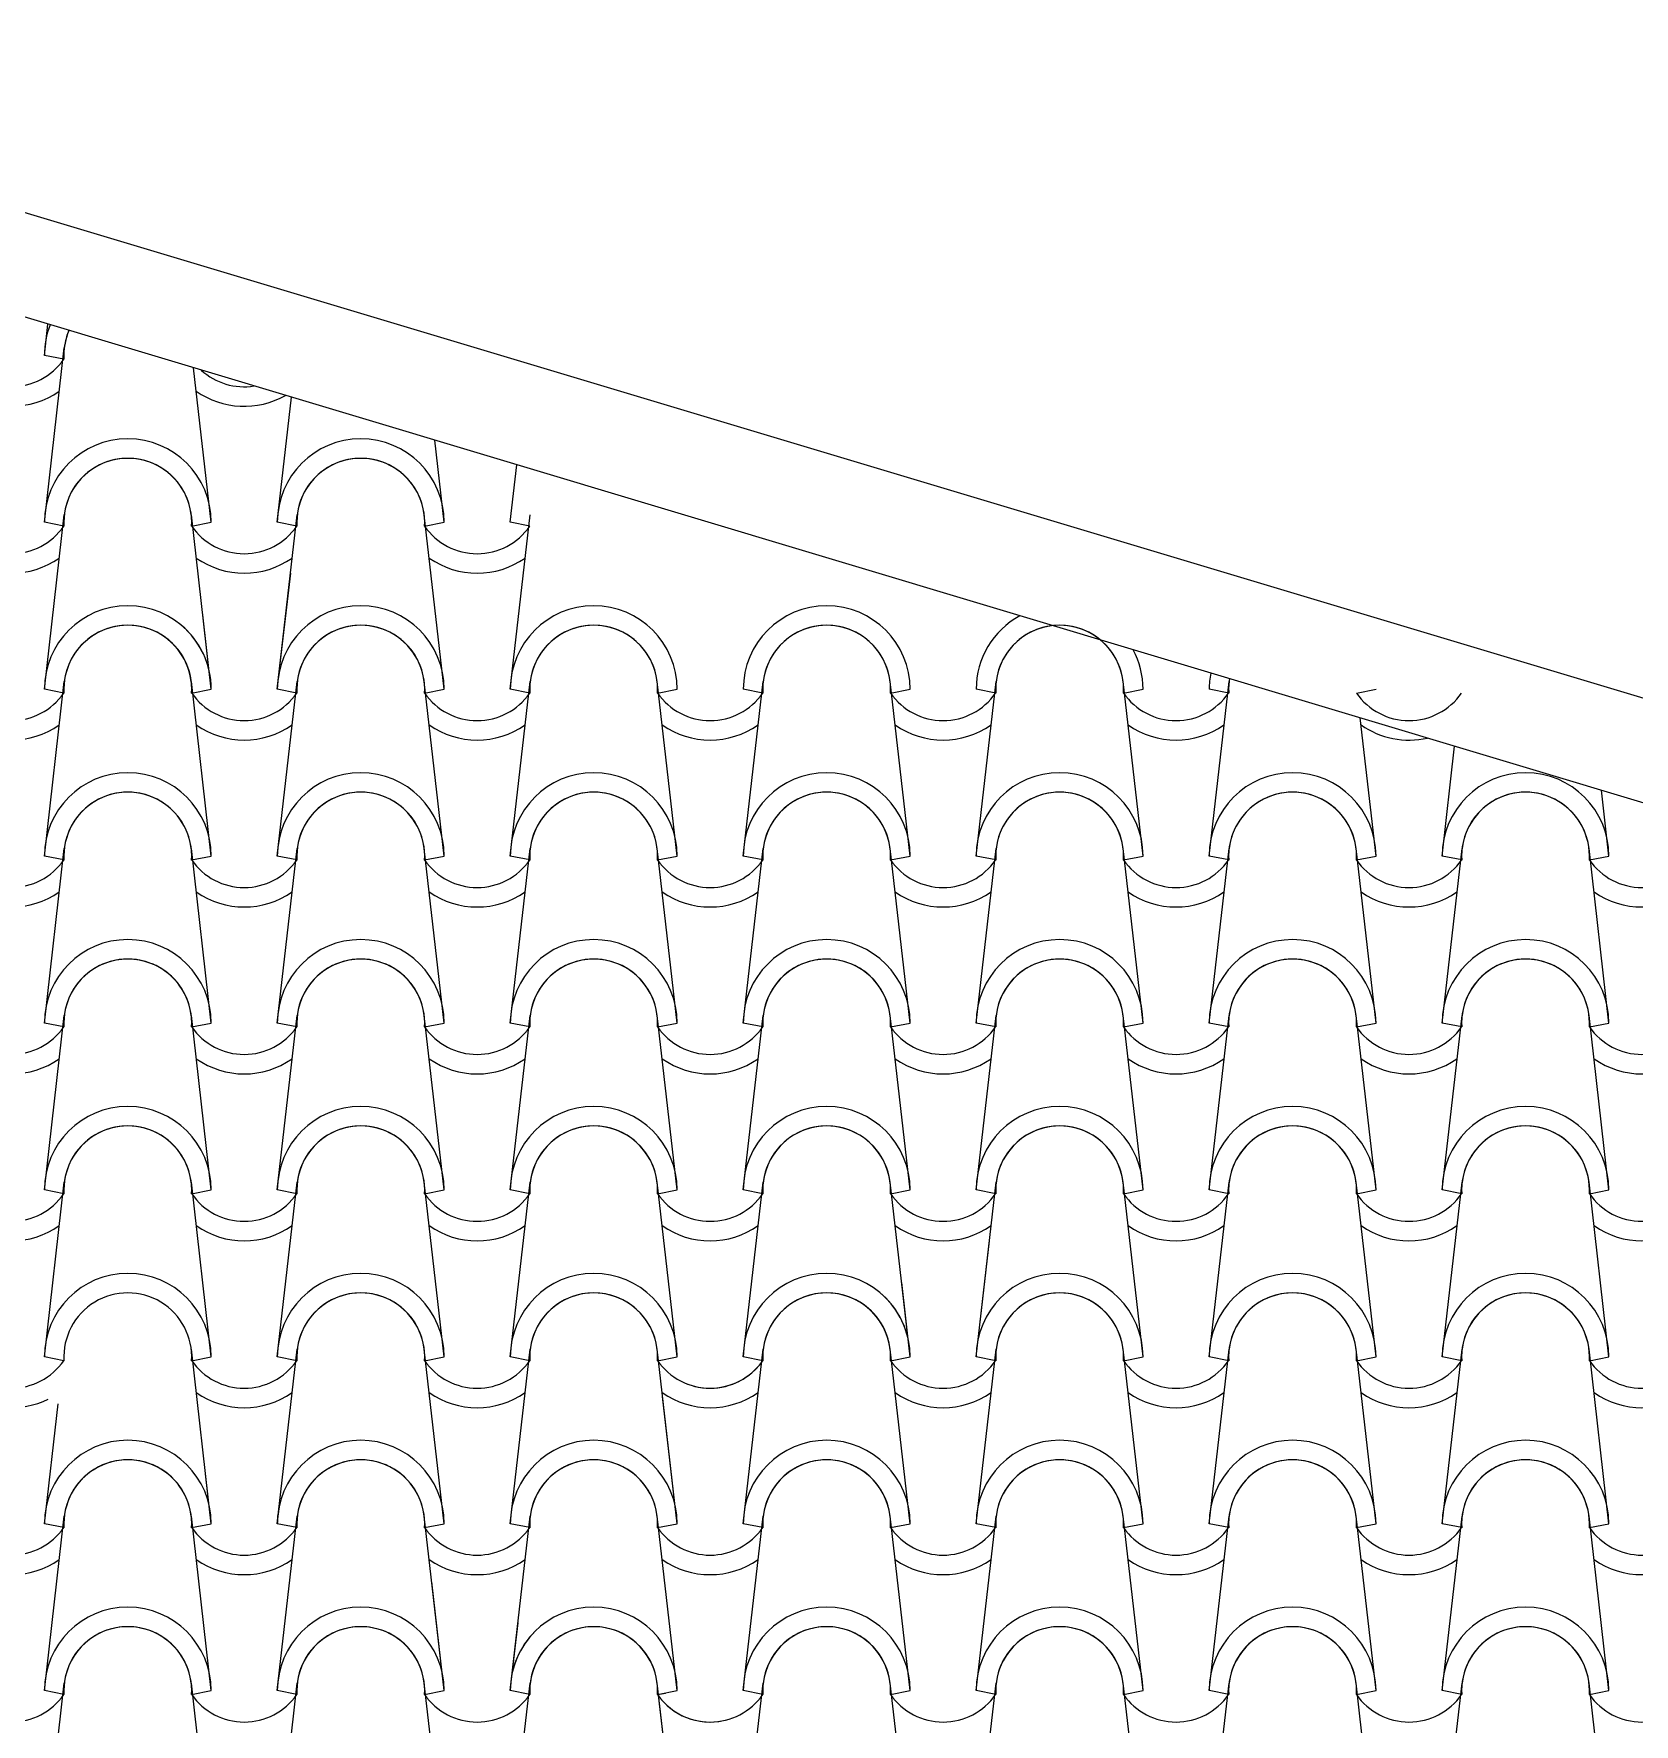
# Model space of a CAD drawing. Header units: millimetres. Extents: x -255 to 41745, y 236 to 29936.
# Drawn here: x 32298 to 33497, y 12735 to 14001 of the extents above; entities that cross this region are included whole.
import ezdxf

# ---------------------------------------------------------------- set-up
doc = ezdxf.new("R2010")
doc.units = ezdxf.units.MM
doc.layers.add('1', color=1, linetype='Continuous')
doc.layers.add('CALIDADES', color=7, linetype='Continuous')

# ---------------------------------------------------------------- blocks, each defined once
blk = doc.blocks.new('PP')
at = {"layer": '1'}
for p, q in [((461, -162.5), (463.7, -139.1)), ((461, -287.5), (475.9, -156.8)), ((475.7, -165.4), (461, -162.5)), ((475.7, -165.4), (461, -162.5)), ((586, -287.5), (572.8, -171.8)), ((635.5, -287.5), (646.2, -193.9)), ((760.5, -287.5), (753.5, -226)), ((810, -287.5), (814.9, -244.5)), ((461, -412.5), (475.9, -281.8)), ((475.7, -290.4), (461, -287.5)), ((475.7, -290.4), (461, -287.5)), ((586, -412.5), (571.1, -281.8)), ((571.3, -290.4), (586, -287.5)), ((571.3, -290.4), (586, -287.5)), ((635.5, -412.5), (650.4, -281.8)), ((650.2, -290.4), (635.5, -287.5)), ((650.2, -290.4), (635.5, -287.5)), ((760.5, -412.5), (745.6, -281.8)), ((745.8, -290.4), (760.5, -287.5)), ((745.8, -290.4), (760.5, -287.5)), ((810, -412.5), (824.9, -281.8)), ((824.7, -290.4), (810, -287.5)), ((824.7, -290.4), (810, -287.5)), ((635.5, -412.5), (645.5, -325.5)), ((586, -412.5), (579.6, -356.8)), ((461, -537.5), (475.9, -406.8)), ((475.7, -415.4), (461, -412.5)), ((475.7, -415.4), (461, -412.5)), ((586, -537.5), (571.1, -406.8)), ((586, -537.5), (571.1, -406.8)), ((571.3, -415.4), (586, -412.5)), ((571.3, -415.4), (586, -412.5)), ((571.3, -415.4), (586, -412.5)), ((571.3, -415.4), (586, -412.5)), ((635.5, -537.5), (650.4, -406.8)), ((635.5, -537.5), (650.4, -406.8)), ((650.2, -415.4), (635.5, -412.5)), ((650.2, -415.4), (635.5, -412.5)), ((650.2, -415.4), (635.5, -412.5)), ((650.2, -415.4), (635.5, -412.5)), ((760.5, -537.5), (745.6, -406.8)), ((760.5, -537.5), (745.6, -406.8)), ((745.8, -415.4), (760.5, -412.5)), ((745.8, -415.4), (760.5, -412.5)), ((745.8, -415.4), (760.5, -412.5)), ((745.8, -415.4), (760.5, -412.5)), ((810, -537.5), (824.9, -406.8)), ((810, -537.5), (824.9, -406.8)), ((824.7, -415.4), (810, -412.5)), ((824.7, -415.4), (810, -412.5)), ((824.7, -415.4), (810, -412.5)), ((824.7, -415.4), (810, -412.5)), ((935, -537.5), (920.1, -406.8)), ((920.3, -415.4), (935, -412.5)), ((920.3, -415.4), (935, -412.5)), ((984.5, -537.5), (999.4, -406.8)), ((999.2, -415.4), (984.5, -412.5)), ((999.2, -415.4), (984.5, -412.5)), ((1109.5, -537.5), (1094.6, -406.8)), ((1094.8, -415.4), (1109.5, -412.5)), ((1094.8, -415.4), (1109.5, -412.5)), ((1159, -537.5), (1173.9, -406.8)), ((1173.7, -415.4), (1159, -412.5)), ((1173.7, -415.4), (1159, -412.5)), ((1284, -537.5), (1269.1, -406.8)), ((1284, -537.5), (1269.1, -406.8)), ((1284, -537.5), (1269.1, -406.8)), ((1269.4, -415.4), (1284, -412.5)), ((1269.4, -415.4), (1284, -412.5)), ((1269.4, -415.4), (1284, -412.5)), ((1269.4, -415.4), (1284, -412.5)), ((1269.4, -415.4), (1284, -412.5)), ((1269.4, -415.4), (1284, -412.5)), ((1333.5, -537.5), (1348.5, -406.8)), ((1333.5, -537.5), (1348.5, -406.8)), ((1333.5, -537.5), (1348.5, -406.8)), ((1348.2, -415.4), (1333.5, -412.5)), ((1348.2, -415.4), (1333.5, -412.5)), ((1348.2, -415.4), (1333.5, -412.5)), ((1348.2, -415.4), (1333.5, -412.5)), ((1348.2, -415.4), (1333.5, -412.5)), ((1348.2, -415.4), (1333.5, -412.5)), ((1443.9, -415.4), (1458.5, -412.5)), ((1443.9, -415.4), (1458.5, -412.5)), ((1458.5, -537.5), (1446.7, -434)), ((1508, -537.5), (1517.4, -455.2)), ((1633, -537.5), (1627.4, -488.2)), ((461, -662.5), (475.9, -531.8)), ((475.7, -540.4), (461, -537.5)), ((475.7, -540.4), (461, -537.5)), ((586, -662.5), (571.1, -531.8)), ((586, -662.5), (571.1, -531.8)), ((571.3, -540.4), (586, -537.5)), ((571.3, -540.4), (586, -537.5)), ((571.3, -540.4), (586, -537.5)), ((571.3, -540.4), (586, -537.5)), ((635.5, -662.5), (650.4, -531.8)), ((635.5, -662.5), (650.4, -531.8)), ((650.2, -540.4), (635.5, -537.5)), ((650.2, -540.4), (635.5, -537.5)), ((650.2, -540.4), (635.5, -537.5)), ((650.2, -540.4), (635.5, -537.5)), ((760.5, -662.5), (745.6, -531.8)), ((760.5, -662.5), (745.6, -531.8)), ((745.8, -540.4), (760.5, -537.5)), ((745.8, -540.4), (760.5, -537.5)), ((745.8, -540.4), (760.5, -537.5)), ((745.8, -540.4), (760.5, -537.5)), ((810, -662.5), (824.9, -531.8)), ((810, -662.5), (824.9, -531.8)), ((824.7, -540.4), (810, -537.5)), ((824.7, -540.4), (810, -537.5)), ((824.7, -540.4), (810, -537.5)), ((824.7, -540.4), (810, -537.5)), ((935, -662.5), (920.1, -531.8)), ((920.3, -540.4), (935, -537.5)), ((920.3, -540.4), (935, -537.5)), ((984.5, -662.5), (999.4, -531.8)), ((999.2, -540.4), (984.5, -537.5)), ((999.2, -540.4), (984.5, -537.5)), ((1109.5, -662.5), (1094.6, -531.8)), ((1094.8, -540.4), (1109.5, -537.5)), ((1094.8, -540.4), (1109.5, -537.5)), ((1159, -662.5), (1173.9, -531.8)), ((1173.7, -540.4), (1159, -537.5)), ((1173.7, -540.4), (1159, -537.5)), ((1284, -662.5), (1269.1, -531.8)), ((1284, -662.5), (1269.1, -531.8)), ((1284, -662.5), (1269.1, -531.8)), ((1269.4, -540.4), (1284, -537.5)), ((1269.4, -540.4), (1284, -537.5)), ((1269.4, -540.4), (1284, -537.5)), ((1269.4, -540.4), (1284, -537.5)), ((1269.4, -540.4), (1284, -537.5)), ((1269.4, -540.4), (1284, -537.5)), ((1333.5, -662.5), (1348.5, -531.8)), ((1333.5, -662.5), (1348.5, -531.8)), ((1333.5, -662.5), (1348.5, -531.8)), ((1348.2, -540.4), (1333.5, -537.5)), ((1348.2, -540.4), (1333.5, -537.5)), ((1348.2, -540.4), (1333.5, -537.5)), ((1348.2, -540.4), (1333.5, -537.5)), ((1348.2, -540.4), (1333.5, -537.5)), ((1348.2, -540.4), (1333.5, -537.5)), ((1458.5, -662.5), (1443.6, -531.8)), ((1443.9, -540.4), (1458.5, -537.5)), ((1443.9, -540.4), (1458.5, -537.5)), ((1508, -662.5), (1523, -531.8)), ((1522.7, -540.4), (1508, -537.5)), ((1522.7, -540.4), (1508, -537.5)), ((1633, -662.5), (1618.1, -531.8)), ((1618.4, -540.4), (1633, -537.5)), ((1618.4, -540.4), (1633, -537.5)), ((461, -787.5), (475.9, -656.8)), ((586, -787.5), (571.1, -656.8)), ((586, -787.5), (571.1, -656.8)), ((635.5, -787.5), (650.4, -656.8)), ((635.5, -787.5), (650.4, -656.8)), ((760.5, -787.5), (745.6, -656.8)), ((760.5, -787.5), (745.6, -656.8)), ((810, -787.5), (824.9, -656.8)), ((810, -787.5), (824.9, -656.8)), ((935, -787.5), (920.1, -656.8)), ((984.5, -787.5), (999.4, -656.8)), ((1109.5, -787.5), (1094.6, -656.8)), ((1159, -787.5), (1173.9, -656.8)), ((1284, -787.5), (1269.1, -656.8)), ((1284, -787.5), (1269.1, -656.8)), ((1333.5, -787.5), (1348.5, -656.8)), ((1333.5, -787.5), (1348.5, -656.8)), ((1458.5, -787.5), (1443.6, -656.8)), ((1508, -787.5), (1523, -656.8)), ((1633, -787.5), (1618.1, -656.8)), ((475.7, -665.4), (461, -662.5)), ((475.7, -665.4), (461, -662.5)), ((571.3, -665.4), (586, -662.5)), ((571.3, -665.4), (586, -662.5)), ((571.3, -665.4), (586, -662.5)), ((571.3, -665.4), (586, -662.5)), ((650.2, -665.4), (635.5, -662.5)), ((650.2, -665.4), (635.5, -662.5)), ((650.2, -665.4), (635.5, -662.5)), ((650.2, -665.4), (635.5, -662.5)), ((745.8, -665.4), (760.5, -662.5)), ((745.8, -665.4), (760.5, -662.5)), ((745.8, -665.4), (760.5, -662.5)), ((745.8, -665.4), (760.5, -662.5)), ((824.7, -665.4), (810, -662.5)), ((824.7, -665.4), (810, -662.5)), ((824.7, -665.4), (810, -662.5)), ((824.7, -665.4), (810, -662.5)), ((920.3, -665.4), (935, -662.5)), ((920.3, -665.4), (935, -662.5)), ((999.2, -665.4), (984.5, -662.5)), ((999.2, -665.4), (984.5, -662.5)), ((1094.8, -665.4), (1109.5, -662.5)), ((1094.8, -665.4), (1109.5, -662.5)), ((1173.7, -665.4), (1159, -662.5)), ((1173.7, -665.4), (1159, -662.5)), ((1269.4, -665.4), (1284, -662.5)), ((1269.4, -665.4), (1284, -662.5)), ((1269.4, -665.4), (1284, -662.5)), ((1269.4, -665.4), (1284, -662.5)), ((1269.4, -665.4), (1284, -662.5)), ((1269.4, -665.4), (1284, -662.5)), ((1348.2, -665.4), (1333.5, -662.5)), ((1348.2, -665.4), (1333.5, -662.5)), ((1348.2, -665.4), (1333.5, -662.5)), ((1348.2, -665.4), (1333.5, -662.5)), ((1348.2, -665.4), (1333.5, -662.5)), ((1348.2, -665.4), (1333.5, -662.5)), ((1443.9, -665.4), (1458.5, -662.5)), ((1443.9, -665.4), (1458.5, -662.5)), ((1522.7, -665.4), (1508, -662.5)), ((1522.7, -665.4), (1508, -662.5)), ((1618.4, -665.4), (1633, -662.5)), ((1618.4, -665.4), (1633, -662.5)), ((461, -912.5), (475.9, -781.8)), ((586, -912.5), (571.1, -781.8)), ((586, -912.5), (571.1, -781.8)), ((635.5, -912.5), (650.4, -781.8)), ((635.5, -912.5), (650.4, -781.8)), ((760.5, -912.5), (745.6, -781.8)), ((760.5, -912.5), (745.6, -781.8)), ((810, -912.5), (824.9, -781.8)), ((810, -912.5), (824.9, -781.8)), ((935, -912.5), (920.1, -781.8)), ((984.5, -912.5), (999.4, -781.8)), ((1109.5, -912.5), (1094.6, -781.8)), ((1159, -912.5), (1173.9, -781.8)), ((1284, -912.5), (1269.1, -781.8)), ((1284, -912.5), (1269.1, -781.8)), ((1333.5, -912.5), (1348.5, -781.8)), ((1333.5, -912.5), (1348.5, -781.8)), ((1458.5, -912.5), (1443.6, -781.8)), ((1508, -912.5), (1523, -781.8)), ((1633, -912.5), (1618.1, -781.8)), ((475.7, -790.4), (461, -787.5)), ((475.7, -790.4), (461, -787.5)), ((571.3, -790.4), (586, -787.5)), ((571.3, -790.4), (586, -787.5)), ((571.3, -790.4), (586, -787.5)), ((571.3, -790.4), (586, -787.5)), ((650.2, -790.4), (635.5, -787.5)), ((650.2, -790.4), (635.5, -787.5)), ((650.2, -790.4), (635.5, -787.5)), ((650.2, -790.4), (635.5, -787.5)), ((745.8, -790.4), (760.5, -787.5)), ((745.8, -790.4), (760.5, -787.5)), ((745.8, -790.4), (760.5, -787.5)), ((745.8, -790.4), (760.5, -787.5)), ((824.7, -790.4), (810, -787.5)), ((824.7, -790.4), (810, -787.5)), ((824.7, -790.4), (810, -787.5)), ((824.7, -790.4), (810, -787.5)), ((920.3, -790.4), (935, -787.5)), ((920.3, -790.4), (935, -787.5)), ((999.2, -790.4), (984.5, -787.5)), ((999.2, -790.4), (984.5, -787.5)), ((1094.8, -790.4), (1109.5, -787.5)), ((1094.8, -790.4), (1109.5, -787.5)), ((1173.7, -790.4), (1159, -787.5)), ((1173.7, -790.4), (1159, -787.5)), ((1269.4, -790.4), (1284, -787.5)), ((1269.4, -790.4), (1284, -787.5)), ((1269.4, -790.4), (1284, -787.5)), ((1269.4, -790.4), (1284, -787.5)), ((1348.2, -790.4), (1333.5, -787.5)), ((1348.2, -790.4), (1333.5, -787.5)), ((1348.2, -790.4), (1333.5, -787.5)), ((1348.2, -790.4), (1333.5, -787.5)), ((1443.9, -790.4), (1458.5, -787.5)), ((1443.9, -790.4), (1458.5, -787.5)), ((1522.7, -790.4), (1508, -787.5)), ((1522.7, -790.4), (1508, -787.5)), ((1618.4, -790.4), (1633, -787.5)), ((1618.4, -790.4), (1633, -787.5)), ((1159, -912.5), (1169, -825.5)), ((1109.5, -912.5), (1103.2, -856.8)), ((586, -1037.5), (571.1, -906.8)), ((635.5, -1037.5), (650.4, -906.8)), ((760.5, -1037.5), (745.6, -906.8)), ((810, -1037.5), (824.9, -906.8)), ((935, -1037.5), (920.1, -906.8)), ((984.5, -1037.5), (999.4, -906.8)), ((984.5, -1037.5), (999.4, -906.8)), ((1109.5, -1037.5), (1094.6, -906.8)), ((1109.5, -1037.5), (1094.6, -906.8)), ((1159, -1037.5), (1173.9, -906.8)), ((1159, -1037.5), (1173.9, -906.8)), ((1284, -1037.5), (1269.1, -906.8)), ((1284, -1037.5), (1269.1, -906.8)), ((1333.5, -1037.5), (1348.5, -906.8)), ((1333.5, -1037.5), (1348.5, -906.8)), ((1458.5, -1037.5), (1443.6, -906.8)), ((1508, -1037.5), (1523, -906.8)), ((1633, -1037.5), (1618.1, -906.8)), ((475.7, -915.4), (461, -912.5)), ((571.3, -915.4), (586, -912.5)), ((571.3, -915.4), (586, -912.5)), ((571.3, -915.4), (586, -912.5)), ((650.2, -915.4), (635.5, -912.5)), ((650.2, -915.4), (635.5, -912.5)), ((650.2, -915.4), (635.5, -912.5)), ((745.8, -915.4), (760.5, -912.5)), ((745.8, -915.4), (760.5, -912.5)), ((745.8, -915.4), (760.5, -912.5)), ((824.7, -915.4), (810, -912.5)), ((824.7, -915.4), (810, -912.5)), ((824.7, -915.4), (810, -912.5)), ((920.3, -915.4), (935, -912.5)), ((920.3, -915.4), (935, -912.5)), ((999.2, -915.4), (984.5, -912.5)), ((999.2, -915.4), (984.5, -912.5)), ((1094.8, -915.4), (1109.5, -912.5)), ((1094.8, -915.4), (1109.5, -912.5)), ((1094.8, -915.4), (1109.5, -912.5)), ((1094.8, -915.4), (1109.5, -912.5)), ((1173.7, -915.4), (1159, -912.5)), ((1173.7, -915.4), (1159, -912.5)), ((1173.7, -915.4), (1159, -912.5)), ((1173.7, -915.4), (1159, -912.5)), ((1269.4, -915.4), (1284, -912.5)), ((1269.4, -915.4), (1284, -912.5)), ((1269.4, -915.4), (1284, -912.5)), ((1269.4, -915.4), (1284, -912.5)), ((1269.4, -915.4), (1284, -912.5)), ((1269.4, -915.4), (1284, -912.5)), ((1348.2, -915.4), (1333.5, -912.5)), ((1348.2, -915.4), (1333.5, -912.5)), ((1348.2, -915.4), (1333.5, -912.5)), ((1348.2, -915.4), (1333.5, -912.5)), ((1348.2, -915.4), (1333.5, -912.5)), ((1348.2, -915.4), (1333.5, -912.5)), ((1443.9, -915.4), (1458.5, -912.5)), ((1443.9, -915.4), (1458.5, -912.5)), ((1443.9, -915.4), (1458.5, -912.5)), ((1443.9, -915.4), (1458.5, -912.5)), ((1522.7, -915.4), (1508, -912.5)), ((1522.7, -915.4), (1508, -912.5)), ((1522.7, -915.4), (1508, -912.5)), ((1522.7, -915.4), (1508, -912.5)), ((1618.4, -915.4), (1633, -912.5)), ((1618.4, -915.4), (1633, -912.5)), ((1618.4, -915.4), (1633, -912.5)), ((1618.4, -915.4), (1633, -912.5)), ((461, -1037.5), (471.3, -947.6)), ((935, -1037.5), (924.1, -942.1)), ((586, -1037.5), (581.8, -1000.2)), ((461, -1162.5), (475.9, -1031.8)), ((475.7, -1040.4), (461, -1037.5)), ((475.7, -1040.4), (461, -1037.5)), ((586, -1162.5), (571.1, -1031.8)), ((586, -1162.5), (571.1, -1031.8)), ((571.3, -1040.4), (586, -1037.5)), ((571.3, -1040.4), (586, -1037.5)), ((571.3, -1040.4), (586, -1037.5)), ((571.3, -1040.4), (586, -1037.5)), ((635.5, -1037.5), (636.8, -1026.4)), ((635.5, -1162.5), (650.4, -1031.8)), ((635.5, -1162.5), (650.4, -1031.8)), ((650.2, -1040.4), (635.5, -1037.5)), ((650.2, -1040.4), (635.5, -1037.5)), ((650.2, -1040.4), (635.5, -1037.5)), ((650.2, -1040.4), (635.5, -1037.5)), ((760.5, -1162.5), (745.6, -1031.8)), ((745.8, -1040.4), (760.5, -1037.5)), ((745.8, -1040.4), (760.5, -1037.5)), ((810, -1162.5), (824.9, -1031.8)), ((824.7, -1040.4), (810, -1037.5)), ((824.7, -1040.4), (810, -1037.5)), ((935, -1162.5), (920.1, -1031.8)), ((935, -1162.5), (920.1, -1031.8)), ((920.3, -1040.4), (935, -1037.5)), ((920.3, -1040.4), (935, -1037.5)), ((920.3, -1040.4), (935, -1037.5)), ((920.3, -1040.4), (935, -1037.5)), ((984.5, -1162.5), (999.4, -1031.8)), ((984.5, -1162.5), (999.4, -1031.8)), ((999.2, -1040.4), (984.5, -1037.5)), ((999.2, -1040.4), (984.5, -1037.5)), ((999.2, -1040.4), (984.5, -1037.5)), ((999.2, -1040.4), (984.5, -1037.5)), ((1109.5, -1162.5), (1094.6, -1031.8)), ((1109.5, -1162.5), (1094.6, -1031.8)), ((1094.8, -1040.4), (1109.5, -1037.5)), ((1094.8, -1040.4), (1109.5, -1037.5)), ((1094.8, -1040.4), (1109.5, -1037.5)), ((1094.8, -1040.4), (1109.5, -1037.5)), ((1159, -1162.5), (1173.9, -1031.8)), ((1159, -1162.5), (1173.9, -1031.8)), ((1173.7, -1040.4), (1159, -1037.5)), ((1173.7, -1040.4), (1159, -1037.5)), ((1173.7, -1040.4), (1159, -1037.5)), ((1173.7, -1040.4), (1159, -1037.5)), ((1284, -1162.5), (1269.1, -1031.8)), ((1284, -1162.5), (1269.1, -1031.8)), ((1269.4, -1040.4), (1284, -1037.5)), ((1269.4, -1040.4), (1284, -1037.5)), ((1269.4, -1040.4), (1284, -1037.5)), ((1269.4, -1040.4), (1284, -1037.5)), ((1333.5, -1162.5), (1348.5, -1031.8)), ((1333.5, -1162.5), (1348.5, -1031.8)), ((1348.2, -1040.4), (1333.5, -1037.5)), ((1348.2, -1040.4), (1333.5, -1037.5)), ((1348.2, -1040.4), (1333.5, -1037.5)), ((1348.2, -1040.4), (1333.5, -1037.5)), ((1458.5, -1162.5), (1443.6, -1031.8)), ((1443.9, -1040.4), (1458.5, -1037.5)), ((1443.9, -1040.4), (1458.5, -1037.5)), ((1508, -1162.5), (1523, -1031.8)), ((1522.7, -1040.4), (1508, -1037.5)), ((1522.7, -1040.4), (1508, -1037.5)), ((1633, -1162.5), (1618.1, -1031.8)), ((1618.4, -1040.4), (1633, -1037.5)), ((1618.4, -1040.4), (1633, -1037.5)), ((760.5, -1162.5), (751.2, -1080.9)), ((810, -1162.5), (815.8, -1111.7)), ((461, -1287.5), (475.9, -1156.8)), ((475.7, -1165.4), (461, -1162.5)), ((475.7, -1165.4), (461, -1162.5)), ((586, -1287.5), (571.1, -1156.8)), ((571.3, -1165.4), (586, -1162.5)), ((571.3, -1165.4), (586, -1162.5)), ((571.3, -1165.4), (586, -1162.5)), ((571.3, -1165.4), (586, -1162.5)), ((635.5, -1287.5), (650.4, -1156.8)), ((650.2, -1165.4), (635.5, -1162.5)), ((650.2, -1165.4), (635.5, -1162.5)), ((650.2, -1165.4), (635.5, -1162.5)), ((650.2, -1165.4), (635.5, -1162.5)), ((760.5, -1287.5), (745.6, -1156.8)), ((745.8, -1165.4), (760.5, -1162.5)), ((745.8, -1165.4), (760.5, -1162.5)), ((745.8, -1165.4), (760.5, -1162.5)), ((745.8, -1165.4), (760.5, -1162.5)), ((810, -1287.5), (824.9, -1156.8)), ((824.7, -1165.4), (810, -1162.5)), ((824.7, -1165.4), (810, -1162.5)), ((824.7, -1165.4), (810, -1162.5)), ((824.7, -1165.4), (810, -1162.5)), ((935, -1287.5), (920.1, -1156.8)), ((920.3, -1165.4), (935, -1162.5)), ((920.3, -1165.4), (935, -1162.5)), ((920.3, -1165.4), (935, -1162.5)), ((920.3, -1165.4), (935, -1162.5)), ((920.3, -1165.4), (926.2, -1164.3)), ((920.3, -1165.4), (926.2, -1164.3)), ((935, -1287.5), (920.6, -1161.6)), ((984.5, -1287.5), (999.4, -1156.8)), ((999.2, -1165.4), (984.5, -1162.5)), ((999.2, -1165.4), (984.5, -1162.5)), ((999.2, -1165.4), (984.5, -1162.5)), ((999.2, -1165.4), (984.5, -1162.5)), ((1109.5, -1287.5), (1094.6, -1156.8)), ((1094.8, -1165.4), (1109.5, -1162.5)), ((1094.8, -1165.4), (1109.5, -1162.5)), ((1094.8, -1165.4), (1109.5, -1162.5)), ((1094.8, -1165.4), (1109.5, -1162.5)), ((1159, -1287.5), (1173.9, -1156.8)), ((1173.7, -1165.4), (1159, -1162.5)), ((1173.7, -1165.4), (1159, -1162.5)), ((1173.7, -1165.4), (1159, -1162.5)), ((1173.7, -1165.4), (1159, -1162.5)), ((1284, -1287.5), (1269.1, -1156.8)), ((1269.4, -1165.4), (1284, -1162.5)), ((1269.4, -1165.4), (1284, -1162.5)), ((1269.4, -1165.4), (1284, -1162.5)), ((1269.4, -1165.4), (1284, -1162.5)), ((1333.5, -1287.5), (1348.5, -1156.8)), ((1348.2, -1165.4), (1333.5, -1162.5)), ((1348.2, -1165.4), (1333.5, -1162.5)), ((1348.2, -1165.4), (1333.5, -1162.5)), ((1348.2, -1165.4), (1333.5, -1162.5)), ((1458.5, -1287.5), (1443.6, -1156.8)), ((1443.9, -1165.4), (1458.5, -1162.5)), ((1443.9, -1165.4), (1458.5, -1162.5)), ((1508, -1287.5), (1523, -1156.8)), ((1522.7, -1165.4), (1508, -1162.5)), ((1522.7, -1165.4), (1508, -1162.5)), ((1633, -1287.5), (1618.1, -1156.8)), ((1618.4, -1165.4), (1633, -1162.5)), ((1618.4, -1165.4), (1633, -1162.5))]:
    blk.add_line(p, q, dxfattribs=at)
for centre, radius, start, end in [((523.5, -162.5), 62.5, 158.5125, 180), ((523.5, -162.5), 62.5, 158.5125, 180), ((523.5, -162.5), 47.9, 157.0501, 183.5113), ((523.5, -162.5), 47.9, 157.0501, 183.5113), ((523.5, -162.5), 47.9, 157.0501, 173.162), ((436.2, -138.1), 47.9, 214.756, 325.244), ((436.2, -138.1), 47.9, 214.756, 325.244), ((610.7, -138.1), 47.9, 227.642, 278.9595), ((436.2, -138.1), 62.5, 234.9308, 305.0692), ((610.7, -138.1), 62.5, 234.9308, 299.5863), ((523.5, -287.5), 62.5, 0, 180), ((523.5, -287.5), 62.5, 0, 180), ((698, -287.5), 62.5, 0, 180), ((698, -287.5), 62.5, 0, 180), ((523.5, -287.5), 47.9, 356.4887, 183.5113), ((523.5, -287.5), 47.9, 356.4887, 183.5113), ((523.5, -287.5), 47.9, 6.838, 173.162), ((698, -287.5), 47.9, 356.4887, 183.5113), ((698, -287.5), 47.9, 356.4887, 183.5113), ((698, -287.5), 47.9, 6.838, 173.162), ((436.2, -263.1), 47.9, 214.756, 325.244), ((436.2, -263.1), 47.9, 214.756, 325.244), ((610.7, -263.1), 47.9, 214.756, 325.244), ((610.7, -263.1), 47.9, 214.756, 325.244), ((785.2, -263.1), 47.9, 214.756, 325.244), ((785.2, -263.1), 47.9, 214.756, 325.244), ((436.2, -263.1), 62.5, 234.9308, 305.0692), ((610.7, -263.1), 62.5, 234.9308, 305.0692), ((785.2, -263.1), 62.5, 234.9308, 305.0692), ((523.5, -412.5), 62.5, 0, 180), ((523.5, -412.5), 62.5, 0, 180), ((698, -412.5), 62.5, 0, 180), ((698, -412.5), 62.5, 0, 180), ((698, -412.5), 62.5, 0, 180), ((698, -412.5), 62.5, 0, 180), ((872.5, -412.5), 62.5, 0, 180), ((872.5, -412.5), 62.5, 0, 180), ((1047, -412.5), 62.5, 0, 180), ((1047, -412.5), 62.5, 0, 180), ((523.5, -412.5), 47.9, 356.4887, 183.5113), ((523.5, -412.5), 47.9, 356.4887, 183.5113), ((523.5, -412.5), 47.9, 6.838, 173.162), ((523.5, -412.5), 62.5, 0, 50.2043), ((523.5, -412.5), 62.5, 0, 50.2043), ((698, -412.5), 47.9, 356.4887, 183.5113), ((698, -412.5), 47.9, 356.4887, 183.5113), ((698, -412.5), 47.9, 356.4887, 183.5113), ((698, -412.5), 47.9, 356.4887, 183.5113), ((698, -412.5), 47.9, 6.838, 173.162), ((698, -412.5), 47.9, 6.838, 173.162), ((872.5, -412.5), 47.9, 356.4887, 183.5113), ((872.5, -412.5), 47.9, 356.4887, 183.5113), ((872.5, -412.5), 47.9, 6.838, 173.162), ((1047, -412.5), 47.9, 356.4887, 183.5113), ((1047, -412.5), 47.9, 356.4887, 183.5113), ((1047, -412.5), 47.9, 6.838, 173.162), ((1221.5, -412.5), 62.5, 118.4217, 180), ((1221.5, -412.5), 62.5, 118.4217, 180), ((1221.5, -412.5), 47.9, 356.4887, 183.5113), ((1221.5, -412.5), 47.9, 356.4887, 183.5113), ((1221.5, -412.5), 47.9, 6.838, 173.162), ((523.5, -412.5), 47.9, 6.838, 58.5469), ((523.5, -412.5), 47.9, 356.4887, 58.5469), ((523.5, -412.5), 47.9, 356.4887, 58.5469), ((1221.5, -412.5), 62.5, 0, 28.1798), ((1221.5, -412.5), 62.5, 0, 28.1798), ((1396, -412.5), 62.5, 168.8487, 180), ((1396, -412.5), 62.5, 168.8487, 180), ((1396, -412.5), 47.9, 170.5452, 183.5113), ((1396, -412.5), 47.9, 170.5452, 183.5113), ((1396, -412.5), 47.9, 170.5452, 173.162), ((436.2, -388.1), 47.9, 214.756, 325.244), ((436.2, -388.1), 47.9, 214.756, 325.244), ((610.7, -388.1), 47.9, 214.756, 325.244), ((610.7, -388.1), 47.9, 214.756, 325.244), ((610.7, -388.1), 47.9, 214.756, 325.244), ((610.7, -388.1), 47.9, 214.756, 325.244), ((785.2, -388.1), 47.9, 214.756, 325.244), ((785.2, -388.1), 47.9, 214.756, 325.244), ((785.2, -388.1), 47.9, 214.756, 325.244), ((785.2, -388.1), 47.9, 214.756, 325.244), ((959.7, -388.1), 47.9, 214.756, 325.244), ((959.7, -388.1), 47.9, 214.756, 325.244), ((1134.2, -388.1), 47.9, 214.756, 325.244), ((1134.2, -388.1), 47.9, 214.756, 325.244), ((1308.7, -388.1), 47.9, 214.756, 325.244), ((1308.7, -388.1), 47.9, 214.756, 325.244), ((1308.7, -388.1), 47.9, 214.756, 325.244), ((1308.7, -388.1), 47.9, 214.756, 325.244), ((1308.7, -388.1), 47.9, 214.756, 325.244), ((1308.7, -388.1), 47.9, 214.756, 325.244), ((1483.2, -388.1), 47.9, 214.756, 325.244), ((1483.2, -388.1), 47.9, 214.756, 325.244), ((436.2, -388.1), 62.5, 234.9308, 305.0692), ((610.7, -388.1), 62.5, 234.9308, 305.0692), ((610.7, -388.1), 62.5, 234.9308, 305.0692), ((785.2, -388.1), 62.5, 234.9308, 305.0692), ((785.2, -388.1), 62.5, 234.9308, 305.0692), ((959.7, -388.1), 62.5, 234.9308, 305.0692), ((1134.2, -388.1), 62.5, 234.9308, 305.0692), ((1308.7, -388.1), 62.5, 234.9308, 305.0692), ((1308.7, -388.1), 62.5, 234.9308, 305.0692), ((1308.7, -388.1), 62.5, 234.9308, 305.0692), ((1483.2, -388.1), 62.5, 234.9308, 282.7003), ((523.5, -537.5), 62.5, 0, 180), ((523.5, -537.5), 62.5, 0, 180), ((698, -537.5), 62.5, 0, 180), ((698, -537.5), 62.5, 0, 180), ((698, -537.5), 62.5, 0, 180), ((698, -537.5), 62.5, 0, 180), ((872.5, -537.5), 62.5, 0, 180), ((872.5, -537.5), 62.5, 0, 180), ((1047, -537.5), 62.5, 0, 180), ((1047, -537.5), 62.5, 0, 180), ((1221.5, -537.5), 62.5, 0, 180), ((1221.5, -537.5), 62.5, 0, 180), ((1396, -537.5), 62.5, 0, 180), ((1396, -537.5), 62.5, 0, 180), ((1570.5, -537.5), 62.5, 0, 180), ((1570.5, -537.5), 62.5, 0, 180), ((523.5, -537.5), 47.9, 356.4887, 183.5113), ((523.5, -537.5), 47.9, 356.4887, 183.5113), ((523.5, -537.5), 47.9, 6.838, 173.162), ((698, -537.5), 47.9, 356.4887, 183.5113), ((698, -537.5), 47.9, 356.4887, 183.5113), ((698, -537.5), 47.9, 356.4887, 183.5113), ((698, -537.5), 47.9, 356.4887, 183.5113), ((698, -537.5), 47.9, 6.838, 173.162), ((698, -537.5), 47.9, 6.838, 173.162), ((872.5, -537.5), 47.9, 356.4887, 183.5113), ((872.5, -537.5), 47.9, 356.4887, 183.5113), ((872.5, -537.5), 47.9, 6.838, 173.162), ((1047, -537.5), 47.9, 356.4887, 183.5113), ((1047, -537.5), 47.9, 356.4887, 183.5113), ((1047, -537.5), 47.9, 6.838, 173.162), ((1221.5, -537.5), 47.9, 356.4887, 183.5113), ((1221.5, -537.5), 47.9, 356.4887, 183.5113), ((1221.5, -537.5), 47.9, 6.838, 173.162), ((1396, -537.5), 47.9, 356.4887, 183.5113), ((1396, -537.5), 47.9, 356.4887, 183.5113), ((1396, -537.5), 47.9, 6.838, 173.162), ((1570.5, -537.5), 47.9, 356.4887, 183.5113), ((1570.5, -537.5), 47.9, 356.4887, 183.5113), ((1570.5, -537.5), 47.9, 6.838, 173.162), ((436.2, -513.1), 47.9, 214.756, 325.244), ((436.2, -513.1), 47.9, 214.756, 325.244), ((610.7, -513.1), 47.9, 214.756, 325.244), ((610.7, -513.1), 47.9, 214.756, 325.244), ((610.7, -513.1), 47.9, 214.756, 325.244), ((610.7, -513.1), 47.9, 214.756, 325.244), ((785.2, -513.1), 47.9, 214.756, 325.244), ((785.2, -513.1), 47.9, 214.756, 325.244), ((785.2, -513.1), 47.9, 214.756, 325.244), ((785.2, -513.1), 47.9, 214.756, 325.244), ((959.7, -513.1), 47.9, 214.756, 325.244), ((959.7, -513.1), 47.9, 214.756, 325.244), ((1134.2, -513.1), 47.9, 214.756, 325.244), ((1134.2, -513.1), 47.9, 214.756, 325.244), ((1308.7, -513.1), 47.9, 214.756, 325.244), ((1308.7, -513.1), 47.9, 214.756, 325.244), ((1308.7, -513.1), 47.9, 214.756, 325.244), ((1308.7, -513.1), 47.9, 214.756, 325.244), ((1308.7, -513.1), 47.9, 214.756, 325.244), ((1308.7, -513.1), 47.9, 214.756, 325.244), ((1483.2, -513.1), 47.9, 214.756, 325.244), ((1483.2, -513.1), 47.9, 214.756, 325.244), ((1657.7, -513.1), 47.9, 214.756, 325.244), ((1657.7, -513.1), 47.9, 214.756, 325.244), ((436.2, -513.1), 62.5, 234.9308, 305.0692), ((610.7, -513.1), 62.5, 234.9308, 305.0692), ((610.7, -513.1), 62.5, 234.9308, 305.0692), ((785.2, -513.1), 62.5, 234.9308, 305.0692), ((785.2, -513.1), 62.5, 234.9308, 305.0692), ((959.7, -513.1), 62.5, 234.9308, 305.0692), ((1134.2, -513.1), 62.5, 234.9308, 305.0692), ((1308.7, -513.1), 62.5, 234.9308, 305.0692), ((1308.7, -513.1), 62.5, 234.9308, 305.0692), ((1308.7, -513.1), 62.5, 234.9308, 305.0692), ((1483.2, -513.1), 62.5, 234.9308, 305.0692), ((1657.7, -513.1), 62.5, 234.9308, 305.0692), ((523.5, -662.5), 62.5, 0, 180), ((523.5, -662.5), 62.5, 0, 180), ((698, -662.5), 62.5, 0, 180), ((698, -662.5), 62.5, 0, 180), ((698, -662.5), 62.5, 0, 180), ((698, -662.5), 62.5, 0, 180), ((872.5, -662.5), 62.5, 0, 180), ((872.5, -662.5), 62.5, 0, 180), ((1047, -662.5), 62.5, 0, 180), ((1047, -662.5), 62.5, 0, 180), ((1221.5, -662.5), 62.5, 0, 180), ((1221.5, -662.5), 62.5, 0, 180), ((1396, -662.5), 62.5, 0, 180), ((1396, -662.5), 62.5, 0, 180), ((1570.5, -662.5), 62.5, 0, 180), ((1570.5, -662.5), 62.5, 0, 180), ((523.5, -662.5), 47.9, 356.4887, 183.5113), ((523.5, -662.5), 47.9, 356.4887, 183.5113), ((523.5, -662.5), 47.9, 6.838, 173.162), ((698, -662.5), 47.9, 356.4887, 183.5113), ((698, -662.5), 47.9, 356.4887, 183.5113), ((698, -662.5), 47.9, 356.4887, 183.5113), ((698, -662.5), 47.9, 356.4887, 183.5113), ((698, -662.5), 47.9, 6.838, 173.162), ((698, -662.5), 47.9, 6.838, 173.162), ((872.5, -662.5), 47.9, 356.4887, 183.5113), ((872.5, -662.5), 47.9, 356.4887, 183.5113), ((872.5, -662.5), 47.9, 6.838, 173.162), ((1047, -662.5), 47.9, 356.4887, 183.5113), ((1047, -662.5), 47.9, 356.4887, 183.5113), ((1047, -662.5), 47.9, 6.838, 173.162), ((1221.5, -662.5), 47.9, 356.4887, 183.5113), ((1221.5, -662.5), 47.9, 356.4887, 183.5113), ((1221.5, -662.5), 47.9, 6.838, 173.162), ((1396, -662.5), 47.9, 356.4887, 183.5113), ((1396, -662.5), 47.9, 356.4887, 183.5113), ((1396, -662.5), 47.9, 6.838, 173.162), ((1570.5, -662.5), 47.9, 356.4887, 183.5113), ((1570.5, -662.5), 47.9, 356.4887, 183.5113), ((1570.5, -662.5), 47.9, 6.838, 173.162), ((436.2, -638.1), 47.9, 214.756, 325.244), ((436.2, -638.1), 47.9, 214.756, 325.244), ((610.7, -638.1), 47.9, 214.756, 325.244), ((610.7, -638.1), 47.9, 214.756, 325.244), ((610.7, -638.1), 47.9, 214.756, 325.244), ((610.7, -638.1), 47.9, 214.756, 325.244), ((785.2, -638.1), 47.9, 214.756, 325.244), ((785.2, -638.1), 47.9, 214.756, 325.244), ((785.2, -638.1), 47.9, 214.756, 325.244), ((785.2, -638.1), 47.9, 214.756, 325.244), ((959.7, -638.1), 47.9, 214.756, 325.244), ((959.7, -638.1), 47.9, 214.756, 325.244), ((1134.2, -638.1), 47.9, 214.756, 325.244), ((1134.2, -638.1), 47.9, 214.756, 325.244), ((1308.7, -638.1), 47.9, 214.756, 325.244), ((1308.7, -638.1), 47.9, 214.756, 325.244), ((1308.7, -638.1), 47.9, 214.756, 325.244), ((1308.7, -638.1), 47.9, 214.756, 325.244), ((1308.7, -638.1), 47.9, 214.756, 325.244), ((1308.7, -638.1), 47.9, 214.756, 325.244), ((1483.2, -638.1), 47.9, 214.756, 325.244), ((1483.2, -638.1), 47.9, 214.756, 325.244), ((1657.7, -638.1), 47.9, 214.756, 325.244), ((1657.7, -638.1), 47.9, 214.756, 325.244), ((436.2, -638.1), 62.5, 234.9308, 305.0692), ((610.7, -638.1), 62.5, 234.9308, 305.0692), ((610.7, -638.1), 62.5, 234.9308, 305.0692), ((785.2, -638.1), 62.5, 234.9308, 305.0692), ((785.2, -638.1), 62.5, 234.9308, 305.0692), ((959.7, -638.1), 62.5, 234.9308, 305.0692), ((1134.2, -638.1), 62.5, 234.9308, 305.0692), ((1308.7, -638.1), 62.5, 234.9308, 305.0692), ((1308.7, -638.1), 62.5, 234.9308, 305.0692), ((1308.7, -638.1), 62.5, 234.9308, 305.0692), ((1483.2, -638.1), 62.5, 234.9308, 305.0692), ((1657.7, -638.1), 62.5, 234.9308, 305.0692), ((523.5, -787.5), 62.5, 0, 180), ((523.5, -787.5), 62.5, 0, 180), ((698, -787.5), 62.5, 0, 180), ((698, -787.5), 62.5, 0, 180), ((698, -787.5), 62.5, 0, 180), ((698, -787.5), 62.5, 0, 180), ((872.5, -787.5), 62.5, 0, 180), ((872.5, -787.5), 62.5, 0, 180), ((1047, -787.5), 62.5, 0, 180), ((1047, -787.5), 62.5, 0, 180), ((1221.5, -787.5), 62.5, 0, 180), ((1221.5, -787.5), 62.5, 0, 180), ((1396, -787.5), 62.5, 0, 180), ((1396, -787.5), 62.5, 0, 180), ((1570.5, -787.5), 62.5, 0, 180), ((1570.5, -787.5), 62.5, 0, 180), ((523.5, -787.5), 47.9, 356.4887, 183.5113), ((523.5, -787.5), 47.9, 356.4887, 183.5113), ((523.5, -787.5), 47.9, 6.838, 173.162), ((698, -787.5), 47.9, 356.4887, 183.5113), ((698, -787.5), 47.9, 356.4887, 183.5113), ((698, -787.5), 47.9, 356.4887, 183.5113), ((698, -787.5), 47.9, 356.4887, 183.5113), ((698, -787.5), 47.9, 6.838, 173.162), ((698, -787.5), 47.9, 6.838, 173.162), ((872.5, -787.5), 47.9, 356.4887, 183.5113), ((872.5, -787.5), 47.9, 356.4887, 183.5113), ((872.5, -787.5), 47.9, 6.838, 173.162), ((1047, -787.5), 47.9, 356.4887, 183.5113), ((1047, -787.5), 47.9, 356.4887, 183.5113), ((1047, -787.5), 47.9, 6.838, 173.162), ((1221.5, -787.5), 47.9, 356.4887, 183.5113), ((1221.5, -787.5), 47.9, 356.4887, 183.5113), ((1221.5, -787.5), 47.9, 6.838, 173.162), ((1396, -787.5), 47.9, 356.4887, 183.5113), ((1396, -787.5), 47.9, 356.4887, 183.5113), ((1396, -787.5), 47.9, 6.838, 173.162), ((1570.5, -787.5), 47.9, 356.4887, 183.5113), ((1570.5, -787.5), 47.9, 356.4887, 183.5113), ((1570.5, -787.5), 47.9, 6.838, 173.162), ((436.2, -763.1), 47.9, 214.756, 325.244), ((436.2, -763.1), 47.9, 214.756, 325.244), ((610.7, -763.1), 47.9, 214.756, 325.244), ((610.7, -763.1), 47.9, 214.756, 325.244), ((610.7, -763.1), 47.9, 214.756, 325.244), ((610.7, -763.1), 47.9, 214.756, 325.244), ((785.2, -763.1), 47.9, 214.756, 325.244), ((785.2, -763.1), 47.9, 214.756, 325.244), ((785.2, -763.1), 47.9, 214.756, 325.244), ((785.2, -763.1), 47.9, 214.756, 325.244), ((959.7, -763.1), 47.9, 214.756, 325.244), ((959.7, -763.1), 47.9, 214.756, 325.244), ((1134.2, -763.1), 47.9, 214.756, 325.244), ((1134.2, -763.1), 47.9, 214.756, 325.244), ((1308.7, -763.1), 47.9, 214.756, 325.244), ((1308.7, -763.1), 47.9, 214.756, 325.244), ((1308.7, -763.1), 47.9, 214.756, 325.244), ((1308.7, -763.1), 47.9, 214.756, 325.244), ((1483.2, -763.1), 47.9, 214.756, 325.244), ((1483.2, -763.1), 47.9, 214.756, 325.244), ((1657.7, -763.1), 47.9, 214.756, 325.244), ((1657.7, -763.1), 47.9, 214.756, 325.244), ((436.2, -763.1), 62.5, 234.9308, 305.0692), ((610.7, -763.1), 62.5, 234.9308, 305.0692), ((610.7, -763.1), 62.5, 234.9308, 305.0692), ((785.2, -763.1), 62.5, 234.9308, 305.0692), ((785.2, -763.1), 62.5, 234.9308, 305.0692), ((959.7, -763.1), 62.5, 234.9308, 305.0692), ((1134.2, -763.1), 62.5, 234.9308, 305.0692), ((1308.7, -763.1), 62.5, 234.9308, 305.0692), ((1308.7, -763.1), 62.5, 234.9308, 305.0692), ((1483.2, -763.1), 62.5, 234.9308, 305.0692), ((1657.7, -763.1), 62.5, 234.9308, 305.0692), ((523.5, -912.5), 62.5, 0, 180), ((698, -912.5), 62.5, 0, 180), ((698, -912.5), 62.5, 0, 180), ((698, -912.5), 62.5, 0, 180), ((872.5, -912.5), 62.5, 0, 180), ((872.5, -912.5), 62.5, 0, 180), ((1047, -912.5), 62.5, 0, 180), ((1047, -912.5), 62.5, 0, 180), ((1221.5, -912.5), 62.5, 0, 180), ((1221.5, -912.5), 62.5, 0, 180), ((1221.5, -912.5), 62.5, 0, 180), ((1221.5, -912.5), 62.5, 0, 180), ((1396, -912.5), 62.5, 0, 180), ((1396, -912.5), 62.5, 0, 180), ((1396, -912.5), 62.5, 0, 180), ((1396, -912.5), 62.5, 0, 180), ((1570.5, -912.5), 62.5, 0, 180), ((1570.5, -912.5), 62.5, 0, 180), ((1570.5, -912.5), 62.5, 0, 180), ((1570.5, -912.5), 62.5, 0, 180), ((523.5, -912.5), 47.9, 356.4887, 183.5113), ((698, -912.5), 47.9, 356.4887, 183.5113), ((698, -912.5), 47.9, 356.4887, 183.5113), ((698, -912.5), 47.9, 356.4887, 183.5113), ((698, -912.5), 47.9, 6.838, 173.162), ((872.5, -912.5), 47.9, 356.4887, 183.5113), ((872.5, -912.5), 47.9, 356.4887, 183.5113), ((872.5, -912.5), 47.9, 6.838, 173.162), ((1047, -912.5), 47.9, 356.4887, 183.5113), ((1047, -912.5), 47.9, 356.4887, 183.5113), ((1047, -912.5), 47.9, 6.838, 173.162), ((1047, -912.5), 47.9, 6.838, 58.5469), ((1047, -912.5), 47.9, 356.4887, 58.5469), ((1047, -912.5), 47.9, 356.4887, 58.5469), ((1047, -912.5), 62.5, 0, 50.2043), ((1047, -912.5), 62.5, 0, 50.2043), ((1221.5, -912.5), 47.9, 356.4887, 183.5113), ((1221.5, -912.5), 47.9, 356.4887, 183.5113), ((1221.5, -912.5), 47.9, 356.4887, 183.5113), ((1221.5, -912.5), 47.9, 356.4887, 183.5113), ((1221.5, -912.5), 47.9, 6.838, 173.162), ((1221.5, -912.5), 47.9, 6.838, 173.162), ((1396, -912.5), 47.9, 356.4887, 183.5113), ((1396, -912.5), 47.9, 356.4887, 183.5113), ((1396, -912.5), 47.9, 356.4887, 183.5113), ((1396, -912.5), 47.9, 356.4887, 183.5113), ((1396, -912.5), 47.9, 6.838, 173.162), ((1396, -912.5), 47.9, 6.838, 173.162), ((1570.5, -912.5), 47.9, 356.4887, 183.5113), ((1570.5, -912.5), 47.9, 356.4887, 183.5113), ((1570.5, -912.5), 47.9, 356.4887, 183.5113), ((1570.5, -912.5), 47.9, 356.4887, 183.5113), ((1570.5, -912.5), 47.9, 6.838, 173.162), ((1570.5, -912.5), 47.9, 6.838, 173.162), ((436.2, -888.1), 47.9, 214.756, 325.244), ((610.7, -888.1), 47.9, 214.756, 325.244), ((610.7, -888.1), 47.9, 214.756, 325.244), ((610.7, -888.1), 47.9, 214.756, 325.244), ((785.2, -888.1), 47.9, 214.756, 325.244), ((785.2, -888.1), 47.9, 214.756, 325.244), ((785.2, -888.1), 47.9, 214.756, 325.244), ((959.7, -888.1), 47.9, 214.756, 325.244), ((959.7, -888.1), 47.9, 214.756, 325.244), ((959.7, -888.1), 47.9, 249.6646, 325.244), ((959.7, -888.1), 47.9, 249.6646, 325.244), ((1134.2, -888.1), 47.9, 214.756, 325.244), ((1134.2, -888.1), 47.9, 214.756, 325.244), ((1134.2, -888.1), 47.9, 214.756, 325.244), ((1134.2, -888.1), 47.9, 214.756, 325.244), ((1308.7, -888.1), 47.9, 214.756, 325.244), ((1308.7, -888.1), 47.9, 214.756, 325.244), ((1308.7, -888.1), 47.9, 214.756, 325.244), ((1308.7, -888.1), 47.9, 214.756, 325.244), ((1308.7, -888.1), 47.9, 214.756, 325.244), ((1308.7, -888.1), 47.9, 214.756, 325.244), ((1483.2, -888.1), 47.9, 214.756, 325.244), ((1483.2, -888.1), 47.9, 214.756, 325.244), ((1483.2, -888.1), 47.9, 214.756, 325.244), ((1483.2, -888.1), 47.9, 214.756, 325.244), ((1657.7, -888.1), 47.9, 214.756, 325.244), ((1657.7, -888.1), 47.9, 214.756, 325.244), ((1657.7, -888.1), 47.9, 214.756, 325.244), ((1657.7, -888.1), 47.9, 214.756, 325.244), ((436.2, -888.1), 62.5, 234.9308, 296.3638), ((610.7, -888.1), 62.5, 234.9308, 305.0692), ((785.2, -888.1), 62.5, 234.9308, 305.0692), ((959.7, -888.1), 62.5, 234.9308, 305.0692), ((959.7, -888.1), 62.5, 234.9308, 305.0692), ((1134.2, -888.1), 62.5, 234.9308, 305.0692), ((1134.2, -888.1), 62.5, 234.9308, 305.0692), ((1308.7, -888.1), 62.5, 234.9308, 305.0692), ((1308.7, -888.1), 62.5, 234.9308, 305.0692), ((1308.7, -888.1), 62.5, 234.9308, 305.0692), ((1483.2, -888.1), 62.5, 234.9308, 305.0692), ((1483.2, -888.1), 62.5, 234.9308, 305.0692), ((1657.7, -888.1), 62.5, 234.9308, 305.0692), ((1657.7, -888.1), 62.5, 234.9308, 305.0692), ((523.5, -1037.5), 62.5, 0, 180), ((523.5, -1037.5), 62.5, 0, 180), ((698, -1037.5), 62.5, 0, 180), ((698, -1037.5), 62.5, 0, 180), ((872.5, -1037.5), 62.5, 0, 180), ((872.5, -1037.5), 62.5, 0, 180), ((1047, -1037.5), 62.5, 0, 180), ((1047, -1037.5), 62.5, 0, 180), ((1047, -1037.5), 62.5, 0, 180), ((1047, -1037.5), 62.5, 0, 180), ((1221.5, -1037.5), 62.5, 0, 180), ((1221.5, -1037.5), 62.5, 0, 180), ((1221.5, -1037.5), 62.5, 0, 180), ((1221.5, -1037.5), 62.5, 0, 180), ((1396, -1037.5), 62.5, 0, 180), ((1396, -1037.5), 62.5, 0, 180), ((1570.5, -1037.5), 62.5, 0, 180), ((1570.5, -1037.5), 62.5, 0, 180), ((523.5, -1037.5), 47.9, 356.4887, 183.5113), ((523.5, -1037.5), 47.9, 356.4887, 183.5113), ((523.5, -1037.5), 47.9, 6.838, 173.162), ((698, -1037.5), 47.9, 356.4887, 183.5113), ((698, -1037.5), 47.9, 356.4887, 183.5113), ((698, -1037.5), 47.9, 6.838, 173.162), ((872.5, -1037.5), 47.9, 356.4887, 183.5113), ((872.5, -1037.5), 47.9, 356.4887, 183.5113), ((872.5, -1037.5), 47.9, 6.838, 173.162), ((1047, -1037.5), 47.9, 356.4887, 183.5113), ((1047, -1037.5), 47.9, 356.4887, 183.5113), ((1047, -1037.5), 47.9, 356.4887, 183.5113), ((1047, -1037.5), 47.9, 356.4887, 183.5113), ((1047, -1037.5), 47.9, 6.838, 173.162), ((1047, -1037.5), 47.9, 6.838, 173.162), ((1221.5, -1037.5), 47.9, 356.4887, 183.5113), ((1221.5, -1037.5), 47.9, 356.4887, 183.5113), ((1221.5, -1037.5), 47.9, 356.4887, 183.5113), ((1221.5, -1037.5), 47.9, 356.4887, 183.5113), ((1221.5, -1037.5), 47.9, 6.838, 173.162), ((1221.5, -1037.5), 47.9, 6.838, 173.162), ((1396, -1037.5), 47.9, 356.4887, 183.5113), ((1396, -1037.5), 47.9, 356.4887, 183.5113), ((1396, -1037.5), 47.9, 6.838, 173.162), ((1570.5, -1037.5), 47.9, 356.4887, 183.5113), ((1570.5, -1037.5), 47.9, 356.4887, 183.5113), ((1570.5, -1037.5), 47.9, 6.838, 173.162), ((698, -1037.5), 62.5, 169.6869, 180), ((698, -1037.5), 62.5, 169.6869, 180), ((698, -1037.5), 47.9, 174.4696, 183.5113), ((698, -1037.5), 47.9, 174.4696, 183.5113), ((436.2, -1013.1), 47.9, 214.756, 325.244), ((436.2, -1013.1), 47.9, 214.756, 325.244), ((610.7, -1013.1), 47.9, 214.756, 325.244), ((610.7, -1013.1), 47.9, 214.756, 325.244), ((610.7, -1013.1), 47.9, 214.756, 325.244), ((610.7, -1013.1), 47.9, 214.756, 325.244), ((785.2, -1013.1), 47.9, 214.756, 325.244), ((785.2, -1013.1), 47.9, 214.756, 325.244), ((959.7, -1013.1), 47.9, 214.756, 325.244), ((959.7, -1013.1), 47.9, 214.756, 325.244), ((959.7, -1013.1), 47.9, 214.756, 325.244), ((959.7, -1013.1), 47.9, 214.756, 325.244), ((1134.2, -1013.1), 47.9, 214.756, 325.244), ((1134.2, -1013.1), 47.9, 214.756, 325.244), ((1134.2, -1013.1), 47.9, 214.756, 325.244), ((1134.2, -1013.1), 47.9, 214.756, 325.244), ((1308.7, -1013.1), 47.9, 214.756, 325.244), ((1308.7, -1013.1), 47.9, 214.756, 325.244), ((1308.7, -1013.1), 47.9, 214.756, 325.244), ((1308.7, -1013.1), 47.9, 214.756, 325.244), ((1483.2, -1013.1), 47.9, 214.756, 325.244), ((1483.2, -1013.1), 47.9, 214.756, 325.244), ((1657.7, -1013.1), 47.9, 214.756, 325.244), ((1657.7, -1013.1), 47.9, 214.756, 325.244), ((436.2, -1013.1), 62.5, 234.9308, 305.0692), ((610.7, -1013.1), 62.5, 234.9308, 305.0692), ((610.7, -1013.1), 62.5, 234.9308, 305.0692), ((785.2, -1013.1), 62.5, 234.9308, 305.0692), ((959.7, -1013.1), 62.5, 234.9308, 305.0692), ((959.7, -1013.1), 62.5, 234.9308, 305.0692), ((1134.2, -1013.1), 62.5, 234.9308, 305.0692), ((1134.2, -1013.1), 62.5, 234.9308, 305.0692), ((1308.7, -1013.1), 62.5, 234.9308, 305.0692), ((1308.7, -1013.1), 62.5, 234.9308, 305.0692), ((1483.2, -1013.1), 62.5, 234.9308, 305.0692), ((1657.7, -1013.1), 62.5, 234.9308, 305.0692), ((523.5, -1162.5), 62.5, 0, 180), ((523.5, -1162.5), 62.5, 0, 180), ((698, -1162.5), 62.5, 0, 180), ((698, -1162.5), 62.5, 0, 180), ((698, -1162.5), 62.5, 0, 180), ((698, -1162.5), 62.5, 0, 180), ((872.5, -1162.5), 62.5, 0, 180), ((872.5, -1162.5), 62.5, 0, 180), ((1047, -1162.5), 62.5, 0, 180), ((1047, -1162.5), 62.5, 0, 180), ((1047, -1162.5), 62.5, 0, 180), ((1047, -1162.5), 62.5, 0, 180), ((1221.5, -1162.5), 62.5, 0, 180), ((1221.5, -1162.5), 62.5, 0, 180), ((1221.5, -1162.5), 62.5, 0, 180), ((1221.5, -1162.5), 62.5, 0, 180), ((1396, -1162.5), 62.5, 0, 180), ((1396, -1162.5), 62.5, 0, 180), ((1570.5, -1162.5), 62.5, 0, 180), ((1570.5, -1162.5), 62.5, 0, 180), ((523.5, -1162.5), 47.9, 356.4887, 183.5113), ((523.5, -1162.5), 47.9, 356.4887, 183.5113), ((523.5, -1162.5), 47.9, 6.838, 173.162), ((698, -1162.5), 47.9, 356.4887, 183.5113), ((698, -1162.5), 47.9, 356.4887, 183.5113), ((698, -1162.5), 47.9, 356.4887, 183.5113), ((698, -1162.5), 47.9, 356.4887, 183.5113), ((698, -1162.5), 47.9, 6.838, 173.162), ((698, -1162.5), 47.9, 6.838, 173.162), ((872.5, -1162.5), 62.5, 134.4351, 180), ((872.5, -1162.5), 62.5, 134.4351, 180), ((872.5, -1162.5), 47.9, 356.4887, 183.5113), ((872.5, -1162.5), 47.9, 356.4887, 183.5113), ((872.5, -1162.5), 47.9, 127.9048, 183.5113), ((872.5, -1162.5), 47.9, 127.9048, 183.5113), ((872.5, -1162.5), 47.9, 6.838, 173.162), ((872.5, -1162.5), 47.9, 127.9048, 173.162), ((1047, -1162.5), 47.9, 356.4887, 183.5113), ((1047, -1162.5), 47.9, 356.4887, 183.5113), ((1047, -1162.5), 47.9, 356.4887, 183.5113), ((1047, -1162.5), 47.9, 356.4887, 183.5113), ((1047, -1162.5), 47.9, 6.838, 173.162), ((1047, -1162.5), 47.9, 6.838, 173.162), ((1221.5, -1162.5), 47.9, 356.4887, 183.5113), ((1221.5, -1162.5), 47.9, 356.4887, 183.5113), ((1221.5, -1162.5), 47.9, 356.4887, 183.5113), ((1221.5, -1162.5), 47.9, 356.4887, 183.5113), ((1221.5, -1162.5), 47.9, 6.838, 173.162), ((1221.5, -1162.5), 47.9, 6.838, 173.162), ((1396, -1162.5), 47.9, 356.4887, 183.5113), ((1396, -1162.5), 47.9, 356.4887, 183.5113), ((1396, -1162.5), 47.9, 6.838, 173.162), ((1570.5, -1162.5), 47.9, 356.4887, 183.5113), ((1570.5, -1162.5), 47.9, 356.4887, 183.5113), ((1570.5, -1162.5), 47.9, 6.838, 173.162), ((872.5, -1162.5), 47.9, 356.4887, 1.1589), ((872.5, -1162.5), 47.9, 356.4887, 1.1589), ((436.2, -1138.1), 47.9, 214.756, 325.244), ((436.2, -1138.1), 47.9, 214.756, 325.244), ((610.7, -1138.1), 47.9, 214.756, 325.244), ((610.7, -1138.1), 47.9, 214.756, 325.244), ((610.7, -1138.1), 47.9, 214.756, 325.244), ((610.7, -1138.1), 47.9, 214.756, 325.244), ((785.2, -1138.1), 47.9, 214.756, 325.244), ((785.2, -1138.1), 47.9, 214.756, 325.244), ((785.2, -1138.1), 47.9, 214.756, 325.244), ((785.2, -1138.1), 47.9, 214.756, 325.244), ((959.7, -1138.1), 47.9, 214.756, 281.999), ((959.7, -1138.1), 47.9, 214.756, 281.999), ((959.7, -1138.1), 47.9, 214.756, 325.244), ((959.7, -1138.1), 47.9, 214.756, 325.244), ((959.7, -1138.1), 47.9, 214.756, 325.244), ((959.7, -1138.1), 47.9, 214.756, 325.244), ((1134.2, -1138.1), 47.9, 214.756, 325.244), ((1134.2, -1138.1), 47.9, 214.756, 325.244), ((1134.2, -1138.1), 47.9, 214.756, 325.244), ((1134.2, -1138.1), 47.9, 214.756, 325.244), ((1308.7, -1138.1), 47.9, 214.756, 325.244), ((1308.7, -1138.1), 47.9, 214.756, 325.244), ((1308.7, -1138.1), 47.9, 214.756, 325.244), ((1308.7, -1138.1), 47.9, 214.756, 325.244), ((1483.2, -1138.1), 47.9, 214.756, 325.244), ((1483.2, -1138.1), 47.9, 214.756, 325.244), ((1657.7, -1138.1), 47.9, 214.756, 325.244), ((1657.7, -1138.1), 47.9, 214.756, 325.244)]:
    blk.add_arc(centre, radius, start, end, dxfattribs=at)

msp = doc.modelspace()

# ---------------------------------------------------------------- linework, layer by layer
at = {"layer": 'CALIDADES'}
for p, q in [((38313.3, 12060.6), (31844.9, 14001.1)), ((38291.7, 11988.8), (31844.9, 13922.8))]:
    msp.add_line(p, q, dxfattribs=at)

# ---------------------------------------------------------------- block references
msp.add_blockref('PP', (31844.9, 13922.8), dxfattribs=at)

doc.saveas('drawing.dxf')
